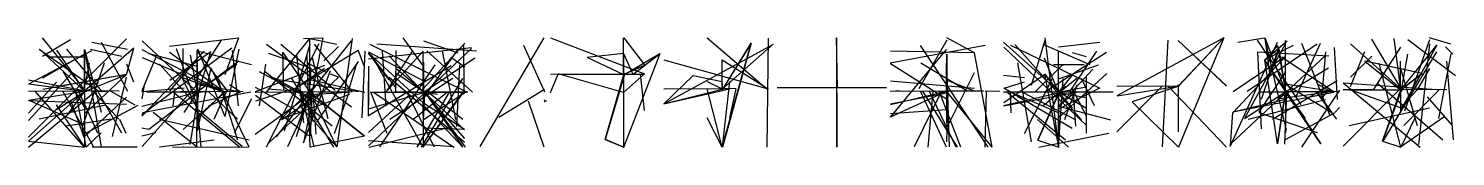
# Model space of a CAD drawing. Header units: metres. Extents: x 0 to 158, y 0 to 6.
# Drawn here: x 0 to 78.1, y 0 to 6 of the extents above; entities that cross this region are included whole.
import ezdxf

# ---------------------------------------------------------------- set-up
doc = ezdxf.new("R2010")
doc.units = ezdxf.units.M

msp = doc.modelspace()

# ---------------------------------------------------------------- linework, layer by layer
at = {"layer": 'MCD_Layer_0'}
for p, q in [((0.005799, 0.541858), (5.369563, 5.950987)), ((3.136844, 3.065008), (0.766252, 6)), ((2.304462, 5.887195), (0.772145, 4.970162)), ((3.462164, 5.764568), (5.42503, 5.369657)), ((3.984473, 5.764662), (5.42503, 3.070901)), ((6.215511, 5.84332), (9.229268, 3.023451)), ((7.71648, 5.540763), (11.49831, 6)), ((9.223451, 3.779799), (10.561462, 5.865479)), ((11.498218, 6), (10.741871, 3.96113)), ((15.40486, 5.986245), (13.010546, 3.022283)), ((15.882623, 5.663365), (13.010546, 0.005685)), ((13.024943, 5.651444), (17.679505, 2.212471)), ((16.785878, 3.104539), (13.803851, 5.639707)), ((14.002017, 0.894177), (15.410454, 5.644383)), ((15.046584, 5.957359), (16.114901, 6)), ((15.40486, 3.051811), (15.40486, 5.962769)), ((15.40486, 5.962769), (16.866392, 5.651536)), ((16.114718, 6), (15.410362, 2.437781)), ((17.664007, 5.839615), (15.410637, 3.00486)), ((15.637964, 5.651536), (17.718569, 3.010637)), ((16.960018, 5.531316), (16.161761, 4.73746)), ((17.718569, 5.968547), (16.866392, 0.017423)), ((18.676835, 5.64566), (24.011668, 3.013816)), ((24.513985, 5.26984), (19.067985, 5.645752)), ((21.613816, 4.4376), (20.49737, 6)), ((21.608032, 3.193372), (23.881498, 5.708266)), ((21.613816, 5.833387), (23.505402, 5.169229)), ((23.817148, 5.657502), (23.820361, 3.013816)), ((24.713985, 0.031945), (28.229629, 6)), ((27.085084, 5.59413), (28.244962, 3.027647)), ((28.571695, 6), (33.717077, 4.018043)), ((32.566574, 4.0573), (32.566574, 5.992319)), ((32.566574, 4.0573), (32.566574, 5.992319)), ((32.582545, 6), (33.717077, 4.517403)), ((34.771695, 2.373461), (40.771695, 5.646595)), ((37.145155, 6), (40.41829, 3.19632)), ((37.967917, 0), (39.563108, 5.716789)), ((40.75933, 5.646595), (37.968015, 3.190186)), ((39.556974, 5.716789), (37.980379, 3.190186)), ((39.556974, 5.716789), (37.980379, 0)), ((38.011728, 3.190186), (39.556974, 5.716789)), ((40.488484, 5.987636), (40.41829, 0.006133)), ((44.232571, 6), (44.251379, 3.260876)), ((44.232571, 6), (44.251379, 0)), ((44.283522, 3.260876), (44.232571, 6)), ((44.238641, 0), (44.23884, 6)), ((52.355997, 5.573029), (47.171788, 4.613258)), ((50.260885, 5.880298), (48.725101, 3.192395)), ((52.529597, 0.005812), (48.817057, 5.572935)), ((51.779047, 5.18524), (50.261073, 6)), ((56.446981, 3.00486), (53.371695, 5.759743)), ((57.884579, 1.206694), (53.377288, 5.495277)), ((53.752988, 5.594406), (58.635977, 3.230812)), ((57.645789, 1.508207), (53.996637, 5.639707)), ((55.631025, 5.860614), (54.87981, 3.391839)), ((58.107321, 4.513067), (55.535198, 5.639707)), ((55.62534, 6), (56.38224, 0)), ((58.635977, 5.745254), (56.38224, 5.482072)), ((65.429798, 6), (59.578028, 2.811775)), ((62.064842, 0.019308), (62.38347, 5.864335)), ((62.919182, 5.858104), (65.571695, 3.366898)), ((62.919182, 5.858104), (65.571695, 3.353822)), ((62.919182, 5.858104), (65.571695, 3.366898)), ((65.43603, 6), (62.925516, 3.347488)), ((65.429798, 6), (62.938592, 3.347488)), ((65.429798, 6), (62.938592, 0)), ((65.771695, 0.039804), (68.372681, 5.753939)), ((66.187455, 5.76331), (67.659922, 6)), ((68.800133, 5.683888), (66.567495, 1.581208)), ((70.539443, 5.653177), (66.697762, 3.05219)), ((69.655314, 2.343421), (67.27979, 5.873537)), ((69.22777, 5.588229), (67.659922, 4.779625)), ((67.660015, 6), (68.84773, 0.93915)), ((67.660015, 4.779625), (68.895235, 5.831599)), ((67.671798, 6), (68.800225, 3.034562)), ((68.366836, 5.588507), (67.671798, 4.779625)), ((67.671891, 6), (67.945137, 3.92231)), ((68.372681, 5.588507), (68.811916, 3.034562)), ((68.79438, 3.105819), (68.79438, 5.861104)), ((69.411944, 2.820882), (70.71137, 5.716084)), ((69.68454, 5.700589), (71.226594, 1.734022)), ((75.174132, 3.140703), (72.352406, 5.665783)), ((75.174132, 3.140703), (73.53017, 5.919489)), ((75.100521, 5.49623), (73.603013, 3.14655)), ((74.726144, 5.959073), (75.10656, 3.140703)), ((77.081576, 5.594185), (75.10656, 2.008946)), ((77.069307, 5.594185), (75.10656, 3.140703)), ((76.68525, 5.894856), (75.31656, 1.98115)), ((75.507486, 5.907029), (78.106751, 3.931917)), ((76.676815, 5.674601), (76.088029, 0.153259)), ((77.8541, 5.653227), (76.676911, 6)), ((77.959818, 5.109489), (77.554004, 5.502268)), ((3.45384, 5.284071), (0.005893, 3.462164)), ((0.583575, 5.36947), (3.840427, 3.070901)), ((3.065008, 3.065008), (0.593396, 5.36947)), ((3.065008, 5.100178), (0.772051, 3.791975)), ((1.155084, 4.953606), (3.070901, 4.953045)), ((1.538303, 5.320176), (3.070901, 3.065008)), ((2.075578, 5.369563), (3.984473, 3.08278)), ((3.065008, 5.363764), (3.984473, 1.921429)), ((3.065008, 3.136844), (3.065008, 5.363764)), ((3.065008, 5.363764), (3.984473, 0.017772)), ((3.065008, 3.136844), (3.065008, 5.363764)), ((3.070807, 4.935927), (3.070807, 3.065008)), ((5.764568, 5.42503), (3.070901, 3.065008)), ((3.38799, 5.369657), (5.105042, 4.986437)), ((5.363764, 3.984473), (5.764662, 5.42503)), ((6.960041, 4.942295), (6.203785, 3.084941)), ((6.203878, 1.7834), (11.119952, 5.457298)), ((9.618983, 5.273382), (6.203878, 1.693011)), ((10.741871, 3), (6.215511, 5.340689)), ((6.215511, 4.922999), (10.741963, 3)), ((6.593777, 5.132952), (9.229268, 4.442157)), ((7.710756, 5.206906), (10.753688, 3.022713)), ((7.728114, 3.099437), (9.229176, 4.806297)), ((9.979799, 5.233589), (7.728298, 3.663374)), ((9.229268, 2.304404), (8.094377, 5.388884)), ((8.467104, 3.66919), (8.472828, 5.406426)), ((8.851002, 5.057889), (9.229268, 3.023451)), ((9.2, 5.309944), (10.913046, 3.029268)), ((9.223451, 3.094359), (9.223451, 5.292494)), ((9.223451, 5.292494), (12.2, 4.541871)), ((11.509944, 4.713046), (9.229268, 3.023451)), ((9.240901, 5.397009), (10.741686, 1.678515)), ((9.294359, 3.023451), (9.979799, 5.233589)), ((11.510036, 5.384083), (10.741963, 1.678515)), ((11.142295, 5.298218), (11.476983, 2.27292)), ((15.451811, 4.339019), (13.156901, 5.147272)), ((13.908024, 5.218799), (13.955066, 3.149014)), ((13.91967, 5.187529), (15.410637, 3.00486)), ((14.606694, 3.237964), (18.051536, 5.318569)), ((14.659147, 5.060706), (15.058505, 1.341311)), ((15.422283, 0), (15.246309, 5.067309)), ((16.398258, 1.555158), (15.549014, 4.888583)), ((18.039707, 4.707382), (15.762769, 1.379826)), ((18.368547, 4.466392), (18.051536, 5.318569)), ((18.4, 5.264007), (18.239615, 1.602109)), ((18.6, 0.076835), (24.24566, 5.411668)), ((18.6, 5.171341), (20.109708, 3.252031)), ((18.6056, 5.229173), (21.625474, 3.644375)), ((18.605691, 5.171341), (21.613724, 2.40694)), ((24.245752, 5.450773), (18.605783, 4.836829)), ((19.745454, 3.702483), (18.605783, 5.161794)), ((21.608032, 0), (18.965631, 4.70565)), ((19.351274, 5.269748), (19.556534, 2.273466)), ((21.00694, 5.269748), (19.561307, 3.013724)), ((21.608032, 5.264057), (19.561307, 3.013724)), ((19.733704, 5.00436), (21.613816, 3.008032)), ((20.104016, 3.022445), (20.121458, 5.311975)), ((21.608032, 3.078533), (21.608032, 5.264057)), ((21.608032, 3.008032), (24.433387, 4.905402)), ((21.613816, 2.691513), (23.505219, 5.348511)), ((21.793372, 5.281498), (24.308266, 3.013816)), ((23.38836, 1.509799), (22.652417, 5.281498)), ((23.881498, 4.388948), (23.117832, 4.923578)), ((32.566574, 5.145383), (30.576693, 4.929595)), ((30.592298, 4.929595), (32.574255, 3.99488)), ((32.566574, 5.145383), (32.574133, 3.99488)), ((32.566574, 5.145383), (33.073493, 4.01085)), ((32.574255, 5.145383), (32.574133, 0)), ((32.589738, 0), (34.571695, 5.145383)), ((32.628994, 3.99488), (34.564014, 5.145383)), ((32.628994, 3.99488), (34.564014, 5.145383)), ((33.089098, 4.01085), (34.571695, 5.145383)), ((34.771695, 4.791413), (40.488484, 3.196223)), ((37.961881, 4.78528), (40.488484, 3.208684)), ((37.961881, 3.240033), (37.961881, 4.78528)), ((37.961881, 4.78528), (40.488484, 3.208684)), ((47.177506, 1.645362), (50.248981, 5.357903)), ((51.779047, 5.184302), (47.177506, 5.259573)), ((50.243263, 5.010983), (50.248981, 3.077567)), ((50.248981, 5.100783), (50.248793, 2.987017)), ((50.261073, 5.100783), (50.248793, 3.071568)), ((52.74463, 0.000094), (51.784952, 5.184302)), ((56.376555, 3.00486), (55.616995, 4.8884)), ((59.011401, 5.189363), (55.631117, 3.014397)), ((56.376555, 3.051811), (56.376555, 5.258505)), ((56.98224, 3.010546), (58.477609, 5.264099)), ((57.133547, 5.204402), (57.88467, 4.968822)), ((68.79438, 4.982263), (65.942508, 3.040314)), ((68.79438, 4.982263), (65.942508, 1.900196)), ((67.49384, 1.001036), (67.279883, 5.232035)), ((67.279976, 5.232035), (71.175471, 5.019191)), ((67.487995, 2.62576), (68.420001, 5.393756)), ((67.660015, 4.779625), (68.800225, 3.034562)), ((69.886993, 1.581301), (67.671891, 4.779625)), ((68.366836, 0.18269), (67.671891, 4.779625)), ((68.43197, 5.393756), (67.945137, 3.92231)), ((68.420093, 5.393756), (68.800225, 3.034562)), ((68.431877, 5.393756), (68.800225, 3.034562)), ((68.580701, 4.951552), (71.475902, 3.040407)), ((68.79438, 3.105819), (68.79438, 5.409807)), ((68.865638, 3.034562), (70.979606, 5.016871)), ((70.991853, 5.225633), (70.77669, 2.672151)), ((71.472284, 5.466776), (71.626768, 2.621121)), ((72.352406, 3.321565), (73.143525, 5.251821)), ((72.358445, 3.849201), (73.536112, 4.995527)), ((73.143525, 4.725431), (75.10656, 3.140703)), ((76.284323, 4.045208), (73.143525, 4.725431)), ((76.278285, 4.045208), (73.155793, 4.725431)), ((77.069403, 5.224217), (74.12509, 0.32655)), ((75.100521, 3.214313), (75.100521, 4.711054)), ((75.149595, 3.140703), (75.493109, 5.110543)), ((77.190266, 1.57639), (77.879307, 5.121757)), ((78.001224, 0.398626), (77.625601, 4.716997)), ((0.005893, 1.456459), (2.304462, 3.983818)), ((5.369657, 3.984473), (0.784024, 3.163034)), ((3.070901, 2.216631), (1.921336, 4.13647)), ((5.369657, 3.984473), (1.921429, 3.38799)), ((4.13647, 4.603405), (2.952203, 1.155084)), ((3.08278, 1.851277), (5.369563, 3.984473)), ((3.109064, 3.465812), (3.339631, 4.603405)), ((3.112899, 3.065008), (5.363764, 3.984473)), ((5.369657, 4.580301), (5.752689, 3.583575)), ((9.223451, 2.267104), (7.177195, 4.553688)), ((9.223451, 4.536146), (9.2, 0.015511)), ((11.406906, 4.553688), (9.222713, 3.029176)), ((9.223451, 3.094359), (9.223451, 4.536146)), ((9.223451, 3.094359), (9.223451, 4.536146)), ((9.223451, 3.094359), (9.223451, 4.536146)), ((9.229176, 4.623673), (9.240993, 1.189364)), ((9.985338, 4.361462), (9.229176, 0.891053)), ((9.985615, 4.361462), (12.065479, 0.013572)), ((16.203026, 4.47602), (12.405685, 3.032462)), ((12.635488, 2.259331), (12.992481, 4.559927)), ((15.40486, 2.652728), (12.635488, 4.137368)), ((16.611004, 1.156075), (12.957634, 4.137368)), ((16.208803, 4.319762), (15.034938, 3.507199)), ((15.058505, 0.235488), (16.537368, 4.211004)), ((15.40486, 3.075287), (15.40486, 4.554241)), ((15.40486, 4.554241), (16.248602, 4.137368)), ((15.451811, 4.339019), (15.410546, 3.44961)), ((16.960018, 3.848602), (16.537368, 3.998258)), ((17.931316, 4.512976), (17.489042, 3.057497)), ((18.6056, 4.444669), (18.617442, 2.278515)), ((18.605691, 1.732685), (23.129398, 4.476982)), ((22.244375, 4.51774), (19.217249, 0.017442)), ((21.678533, 3.008032), (20.104016, 4.312205)), ((21.678533, 3.008032), (20.104016, 4.052417)), ((21.625474, 4.671134), (21.613816, 3.008032)), ((23.436829, 1.133704), (23.60436, 4.517832)), ((28.571695, 4.00256), (32.566574, 4.02609)), ((28.571695, 4.00256), (32.566574, 4.02609)), ((28.571695, 3.00384), (28.987056, 4.002438)), ((32.566574, 2.99616), (28.987056, 4.018043)), ((28.987056, 4.018043), (32.566574, 3.99488)), ((28.987056, 4.002438), (32.566574, 3.99488)), ((31.567854, 0.415361), (32.589738, 3.99488)), ((32.628994, 3.99488), (31.567854, 0.415361)), ((32.566574, 3.99488), (33.717077, 4.501798)), ((32.566574, 4.08851), (32.582179, 3.99488)), ((32.566574, 4.02609), (32.566574, 4.08851)), ((32.566574, 4.08851), (32.582179, 3.99488)), ((32.566574, 4.02609), (32.566574, 4.08851)), ((32.566574, 4.08851), (32.582179, 3.99488)), ((32.566574, 4.02609), (32.566574, 4.08851)), ((32.660204, 4.010485), (32.566574, 4.0573)), ((32.660204, 4.010485), (32.566574, 4.0573)), ((32.566574, 4.0573), (32.566574, 2.99616)), ((32.660204, 4.010485), (32.566574, 4.0573)), ((32.582545, 4.00256), (32.566574, 4.02609)), ((33.717077, 4.018043), (32.566574, 2.99616)), ((32.566574, 3.99488), (33.717077, 4.002438)), ((33.717077, 4.002438), (32.566574, 3.99488)), ((32.574133, 3.99488), (32.566574, 3.99488)), ((32.589738, 3.99488), (32.566574, 3.99488)), ((32.574255, 3.99488), (32.597784, 3.99488)), ((32.574255, 3.99488), (32.597784, 3.99488)), ((32.574255, 3.99488), (32.597784, 3.99488)), ((32.582179, 3.99488), (32.628994, 3.99488)), ((32.582179, 3.99488), (32.628994, 3.99488)), ((32.597784, 3.99488), (32.660204, 4.010485)), ((32.597784, 3.99488), (32.660204, 4.010485)), ((32.597784, 3.99488), (32.660204, 4.010485)), ((33.717077, 2.020603), (33.501289, 4.00256)), ((33.717077, 2.004998), (33.501289, 4.00256)), ((34.777828, 2.373461), (36.385188, 3.936621)), ((36.372824, 3.936621), (37.968015, 3.598501)), ((47.177506, 4.589636), (50.249074, 2.660907)), ((51.354419, 3.089378), (48.846397, 4.612976)), ((50.243263, 4.607352), (50.393617, 0.01781)), ((50.243263, 3.119561), (50.243263, 4.607352)), ((50.243263, 4.607352), (50.247668, 3.07738)), ((50.249074, 1.026231), (51.784765, 4.099767)), ((53.371695, 3.951949), (54.515849, 3.825126)), ((53.389026, 2.447134), (55.631025, 4.002384)), ((54.128595, 4.637047), (54.87981, 0.299221)), ((56.600122, 4.512976), (55.089255, 3.010546)), ((56.423506, 3.00486), (55.62534, 4.002384)), ((55.62534, 4.002384), (56.393978, 3.00486)), ((56.393978, 0), (55.631117, 4.002384)), ((57.790035, 4.513067), (56.097692, 4.512884)), ((56.376555, 3.756075), (58.576096, 4.512976)), ((56.38224, 3.00486), (57.12777, 3.935167)), ((56.382332, 2.2453), (58.260095, 4.274094)), ((56.382332, 1.611371), (59.022956, 4.034296)), ((56.592878, 4.512884), (56.671007, 4.513067)), ((68.79438, 4.127175), (67.34112, 1.912073)), ((68.380939, 2.672058), (71.153574, 4.346792)), ((75.118732, 0), (73.928796, 4.602939)), ((75.100521, 4.318466), (76.005026, 1.195974)), ((75.100521, 4.318466), (76.005026, 1.183706)), ((75.100521, 3.189776), (75.100521, 4.318466)), ((76.278285, 4.045208), (75.118732, 3.140703)), ((75.118732, 3.140703), (76.278285, 4.045208)), ((76.68525, 4.324505), (76.005026, 3.146645)), ((3.136844, 3.065008), (0, 3.677953)), ((1.532504, 3.565148), (0.005799, 1.868394)), ((0.005799, 3.481807), (3.070807, 3.065008)), ((3.065008, 3.136844), (3.065008, 3.83126)), ((3.065008, 3.184735), (3.076981, 3.065008)), ((3.065008, 3.088953), (3.065008, 3.184735)), ((3.065008, 3.184735), (3.076981, 3.065008)), ((3.065008, 3.184735), (3.076981, 3.065008)), ((3.065008, 3.088953), (3.065008, 3.184735)), ((3.065008, 3.088953), (3.065008, 3.184735)), ((3.065008, 3.184735), (3.076981, 3.065008)), ((3.136844, 3.065008), (3.065008, 3.139837)), ((3.065008, 3.136844), (3.065008, 0.766252)), ((3.184735, 3.076981), (3.065008, 3.136844)), ((3.065008, 3.088953), (3.065008, 3.136844)), ((3.184735, 3.076981), (3.065008, 3.136844)), ((3.065008, 3.136844), (3.076981, 3.065008)), ((3.184735, 3.076981), (3.065008, 3.136844)), ((3.065008, 3.088953), (3.065008, 3.136844)), ((3.070714, 3.450005), (3.837059, 3.535778)), ((4.597512, 0.583575), (5.36947, 3.840427)), ((8.519915, 3.229896), (6.2, 3.029268)), ((6.213572, 2.651094), (6.345416, 3.407349)), ((9.240809, 3.460715), (6.215234, 0.042378)), ((8.467104, 3.66919), (9.229176, 2.110608)), ((10.642157, 3.040993), (8.489724, 3.785431)), ((11.54115, 3.029268), (9.216896, 3.418983)), ((9.223451, 3.779799), (10.561462, 3.029176)), ((9.223451, 3.141631), (9.235269, 3.023451)), ((9.223451, 3.047087), (9.223451, 3.141631)), ((9.223451, 3.141631), (9.235269, 3.023451)), ((9.223451, 3.047087), (9.223451, 3.141631)), ((9.223451, 3.047087), (9.223451, 3.141631)), ((9.223451, 3.141631), (9.235269, 3.023451)), ((9.223451, 3.047087), (9.223451, 3.141631)), ((9.223451, 3.141631), (9.235269, 3.023451)), ((9.223451, 3.047087), (9.223451, 3.141631)), ((9.240901, 3.284), (9.229083, 3.023451)), ((10.335168, 3.785615), (11.433589, 0.393777)), ((11.588884, 3.029268), (11.006297, 3.418983)), ((15.058322, 1.783677), (12.41724, 3.26685)), ((14.606694, 3.237964), (12.417423, 2.524072)), ((15.475287, 3.00486), (13.104264, 3.1779)), ((15.451811, 3.00486), (13.104264, 3.1779)), ((13.156901, 0.241541), (16.959927, 3.848602)), ((13.294177, 3.761669), (18.056946, 3.057588)), ((16.248602, 2.259331), (13.417973, 3.808712)), ((15.66685, 3.362678), (13.779826, 1.507932)), ((16.719762, 0.005685), (14.398808, 3.808712)), ((15.40486, 3.075287), (15.40486, 3.709124)), ((15.40486, 3.709124), (18.4, 3.010362)), ((18.6056, 1.696149), (18.6056, 3.626383)), ((19.745454, 3.837242), (23.86984, 0.281544)), ((23.222757, 3.777482), (19.784468, 1.509708)), ((23.761794, 3.777482), (21.490623, 0.005691)), ((21.608032, 1.718272), (21.625382, 3.267178)), ((21.608032, 3.125534), (21.619782, 3.008032)), ((21.608032, 3.031533), (21.608032, 3.125534)), ((21.608032, 3.125534), (21.619782, 3.008032)), ((21.608032, 3.031533), (21.608032, 3.125534)), ((21.608032, 3.031533), (21.608032, 3.125534)), ((21.608032, 3.125534), (21.619782, 3.008032)), ((21.608032, 3.031533), (21.608032, 3.125534)), ((21.608032, 3.125534), (21.619782, 3.008032)), ((21.62529, 3.436912), (21.625107, 3.008032)), ((25.746898, 1.649501), (28.244962, 3.174475)), ((34.771695, 3.19632), (37.961881, 3.21511)), ((34.771695, 2.373461), (38.379055, 3.20294)), ((34.777828, 2.373461), (37.980282, 3.190186)), ((37.145155, 3.60736), (37.974635, 3.19632)), ((37.961881, 0), (37.145155, 3.208587)), ((38.011728, 3.190186), (37.961881, 3.598501)), ((37.961881, 3.264956), (37.974343, 3.190186)), ((37.961881, 3.21511), (37.961881, 3.264956)), ((37.961881, 3.264956), (37.974343, 3.190186)), ((37.961881, 3.21511), (37.961881, 3.264956)), ((38.036651, 3.202648), (37.961881, 3.240033)), ((38.036651, 3.202648), (37.961881, 3.240033)), ((37.961881, 3.240033), (37.961881, 3.190186)), ((38.036651, 3.202648), (37.961881, 3.240033)), ((38.708315, 3.19632), (37.961881, 3.21511)), ((37.961881, 3.190186), (37.961881, 3.21511)), ((37.961881, 3.190186), (37.986804, 3.190186)), ((38.366691, 3.20294), (37.968015, 3.190186)), ((37.968015, 3.190186), (37.986804, 3.190186)), ((37.968015, 3.190186), (37.986804, 3.190186)), ((37.974343, 3.190186), (38.011728, 3.190186)), ((37.974343, 3.190186), (38.011728, 3.190186)), ((38.370195, 3.594996), (37.974635, 0.006133)), ((37.986804, 3.190186), (38.036651, 3.202648)), ((37.986804, 3.190186), (38.036651, 3.202648)), ((38.708315, 3.19632), (38.370195, 1.601129)), ((40.971695, 3.267145), (44.232571, 3.286352)), ((40.971695, 3.267145), (46.971695, 3.266946)), ((44.232571, 3.337303), (44.245309, 3.260876)), ((44.232571, 3.286352), (44.232571, 3.337303)), ((44.308998, 3.273614), (44.232571, 3.311827)), ((44.232571, 3.311827), (44.232571, 3.260876)), ((44.232571, 3.260876), (46.971695, 3.279684)), ((46.971695, 3.279684), (44.232571, 3.260876)), ((46.971695, 3.266946), (44.232571, 3.260876)), ((44.238641, 3.260876), (44.232571, 3.260876)), ((44.23884, 3.260876), (44.258046, 3.260876)), ((44.258046, 3.260876), (44.308998, 3.273614)), ((51.784765, 3.221922), (47.189505, 3.613179)), ((50.243263, 3.191551), (50.255261, 3.071568)), ((50.243263, 3.095565), (50.243263, 3.191551)), ((50.243263, 3.095565), (50.243263, 3.191551)), ((50.243263, 3.191551), (50.255261, 3.071568)), ((50.363246, 3.083566), (50.243263, 3.143558)), ((50.243263, 3.143558), (50.243263, 3.071568)), ((50.243263, 3.143558), (50.255261, 3.071568)), ((50.363246, 3.083566), (50.243263, 3.143558)), ((50.243263, 3.143558), (50.243263, 1.535784)), ((50.243263, 3.095565), (50.243263, 3.143558)), ((51.784765, 3.075974), (50.249074, 3.680295)), ((53.37738, 3.259697), (57.133364, 1.043283)), ((54.504111, 3.566713), (53.377472, 3.221183)), ((54.520709, 0.756809), (56.045973, 3.761761)), ((57.374079, 3.773498), (55.535198, 2.259331)), ((56.376555, 0), (56.631392, 3.761669)), ((56.376555, 3.075287), (56.376555, 3.756075)), ((58.6302, 3.230812), (56.38224, 2.077029)), ((56.769586, 3.335993), (56.382332, 3.00486)), ((57.884579, 3.299312), (56.382332, 3.00486)), ((57.374079, 3.397891), (56.707687, 1.508207)), ((57.12777, 3.228427), (57.88467, 1.717561)), ((58.340516, 2.259422), (57.640929, 3.761761)), ((57.884579, 3.859422), (57.884762, 0.774049)), ((59.571695, 3.353924), (62.919182, 3.37364)), ((59.571695, 0.843308), (62.064842, 3.366795)), ((59.591002, 2.811775), (62.925414, 3.347488)), ((62.971487, 3.347488), (60.408567, 2.493147)), ((65.571695, 0.006334), (62.38347, 3.353719)), ((62.919182, 3.425945), (62.932259, 3.347488)), ((62.919182, 3.37364), (62.919182, 3.425945)), ((62.997639, 3.360564), (62.919182, 3.399792)), ((62.919182, 3.399792), (62.919182, 0.836872)), ((62.997639, 3.360564), (62.919182, 3.399792)), ((62.919182, 3.347488), (62.919182, 3.37364)), ((62.919182, 3.347488), (62.945335, 3.347488)), ((62.925618, 3.347488), (62.945335, 3.347488)), ((62.932259, 3.347488), (62.971487, 3.347488)), ((62.945335, 3.347488), (62.997639, 3.360564)), ((68.084404, 1.531848), (71.633355, 3.657971)), ((68.79438, 3.462106), (71.348047, 1.900104)), ((71.348326, 3.052098), (68.79438, 3.462106)), ((68.79438, 3.153324), (68.806256, 3.034562)), ((68.79438, 3.058314), (68.79438, 3.153324)), ((68.79438, 3.153324), (68.806256, 3.034562)), ((68.79438, 3.153324), (68.806256, 3.034562)), ((68.79438, 3.153324), (68.806256, 3.034562)), ((68.79438, 3.058314), (68.79438, 3.153324)), ((71.759818, 3.135417), (69.68454, 0)), ((70.539443, 3.467951), (71.348047, 3.040221)), ((70.779009, 2.660275), (71.153574, 3.135417)), ((71.959818, 3.539329), (77.070362, 3.158914)), ((71.959818, 3.539329), (76.178413, 0.005942)), ((71.959818, 3.146741), (75.100521, 3.16524)), ((73.557774, 3.158818), (71.959818, 3.146741)), ((75.10656, 3.218914), (71.965378, 0.047061)), ((75.100521, 2.159233), (72.286368, 3.158914)), ((72.286368, 3.146645), (75.100521, 3.140703)), ((72.286368, 3.146645), (75.100521, 3.140703)), ((73.814068, 3.539137), (77.420873, 0.398626)), ((74.119052, 0.32655), (75.118732, 3.140703)), ((75.149595, 3.140703), (74.119052, 0.32655)), ((75.100521, 3.16524), (75.100521, 3.263387)), ((75.100521, 3.263387), (75.11279, 3.140703)), ((75.100521, 3.263387), (75.11279, 3.140703)), ((75.100521, 3.16524), (75.100521, 3.263387)), ((75.100521, 3.214313), (75.11279, 3.140703)), ((75.100521, 3.214313), (75.100521, 1.962939)), ((75.223205, 3.152971), (75.100521, 3.214313)), ((75.100521, 3.16524), (75.100521, 3.214313)), ((75.223205, 3.152971), (75.100521, 3.214313)), ((75.100521, 3.214313), (75.11279, 3.140703)), ((75.100521, 3.16524), (75.100521, 3.214313)), ((75.174132, 3.152971), (75.100521, 3.189776)), ((75.100521, 3.189776), (75.100521, 2.159233)), ((75.174132, 3.152971), (75.100521, 3.189776)), ((77.634419, 3.146741), (75.100521, 3.16524)), ((77.554004, 3.146741), (75.100521, 3.16524)), ((75.100521, 3.140703), (75.100521, 3.16524)), ((76.005026, 3.146645), (75.100521, 2.159233)), ((75.118732, 3.140703), (75.100521, 3.140703)), ((75.10656, 3.140703), (75.125058, 3.140703)), ((75.10656, 3.140703), (75.125058, 3.140703)), ((75.10656, 3.140703), (75.125058, 3.140703)), ((75.10656, 3.140703), (75.125058, 3.140703)), ((75.11279, 3.140703), (75.174132, 3.140703)), ((75.11279, 3.140703), (75.149595, 3.140703)), ((75.11279, 3.140703), (75.174132, 3.140703)), ((75.125058, 3.140703), (75.223205, 3.152971)), ((75.125058, 3.140703), (75.174132, 3.152971)), ((75.125058, 3.140703), (75.223205, 3.152971)), ((75.125058, 3.140703), (75.174132, 3.152971)), ((75.281384, 1.183706), (77.21164, 3.146741)), ((0, 3.070901), (3.065008, 3.088953)), ((0, 0.005893), (3.677953, 3.082686)), ((0, 0.337106), (3.08278, 3.065008)), ((0, 0.337106), (3.08278, 3.065008)), ((0.005799, 2.554953), (5.36947, 2.358806)), ((0.017398, 2.574595), (3.070714, 1.221121)), ((0.017772, 2.574595), (3.070714, 3.065008)), ((3.065008, 0), (0.337106, 3.08278)), ((3.136844, 3.065008), (1.532504, 2.054719)), ((1.851277, 3.070807), (3.065008, 3.088953)), ((3.565148, 0.005799), (1.868394, 3.070807)), ((3.065008, 3.065008), (2.216631, 1.921336)), ((2.304555, 2.580675), (3.070807, 0.457301)), ((2.574595, 3.070714), (3.065008, 3.088953)), ((2.574595, 3.070714), (3.139837, 0.017398)), ((2.580675, 3.070807), (3.065008, 3.088953)), ((2.736414, 3.070807), (3.776073, 0.78393)), ((3.136844, 3.076981), (3.065008, 3.112899)), ((3.136844, 3.076981), (3.065008, 3.112899)), ((3.065008, 3.112899), (3.065008, 0)), ((4.953606, 3.070901), (3.065008, 3.088953)), ((3.065008, 3.065008), (3.088953, 3.065008)), ((3.070807, 3.065008), (3.088953, 3.065008)), ((3.070807, 0.593396), (5.36947, 2.736414)), ((3.070901, 3.065008), (3.088953, 3.065008)), ((3.070901, 3.065008), (3.088953, 3.065008)), ((3.070901, 3.065008), (3.088953, 3.065008)), ((3.070901, 3.065008), (3.088953, 3.065008)), ((3.076981, 3.065008), (3.136844, 3.065008)), ((3.076981, 3.065008), (3.112899, 3.065008)), ((3.076981, 3.065008), (3.136844, 3.065008)), ((3.076981, 3.065008), (3.136844, 3.065008)), ((3.076981, 3.065008), (3.112899, 3.065008)), ((3.088953, 3.065008), (3.184735, 3.076981)), ((3.088953, 3.065008), (3.184735, 3.076981)), ((3.088953, 3.065008), (3.184735, 3.076981)), ((3.088953, 3.065008), (3.184735, 3.076981)), ((3.088953, 3.065008), (3.136844, 3.076981)), ((3.535778, 3.070807), (4.935927, 1.538303)), ((3.653447, 3.070807), (4.276401, 3.070714)), ((5.100178, 0.772051), (3.791975, 3.070901)), ((5.82836, 2.304555), (4.492003, 3.070901)), ((6.203508, 2.255747), (9.229083, 3.023451)), ((6.242378, 1.90638), (12.164916, 3.029268)), ((6.475598, 3.040809), (8.519915, 3.040809)), ((9.270723, 3.023451), (6.576235, 0.976826)), ((7.091053, 3.040716), (8.31264, 3.029083)), ((7.240809, 3.029083), (9.223451, 3.047087)), ((7.878515, 3.040901), (9.484, 3.029083)), ((11.540689, 0.003785), (7.893011, 3.040901)), ((7.9834, 3.029083), (7.903998, 2.272736)), ((9.86919, 3.029176), (8.310608, 3.029083)), ((8.472828, 0.977195), (10.753688, 3.022713)), ((9.223451, 3.023451), (8.504404, 1.894377)), ((8.850909, 0.145416), (9.229176, 2.441049)), ((10.700877, 3.029176), (9.216896, 1.528114)), ((9.341631, 3.035269), (9.223451, 3.094359)), ((9.341631, 3.035269), (9.223451, 3.094359)), ((9.341631, 3.035269), (9.223451, 3.094359)), ((9.223451, 3.094359), (9.235269, 3.023451)), ((9.341631, 3.035269), (9.223451, 3.094359)), ((9.341631, 3.035269), (9.223451, 3.094359)), ((9.223451, 3.094359), (9.223451, 3.023451)), ((9.294359, 3.035269), (9.223451, 3.070723)), ((9.660715, 3.040624), (9.223451, 3.047087)), ((11.332952, 3.029268), (9.223451, 3.047087)), ((11.740763, 3.029268), (9.223451, 3.047087)), ((11.473382, 3.029268), (9.223451, 3.047087)), ((9.299437, 3.029176), (9.223451, 3.047087)), ((9.294359, 3.023451), (9.223451, 2.319915)), ((9.294359, 3.023451), (9.223451, 3.016896)), ((9.294359, 3.023451), (9.223451, 3.016896)), ((9.240809, 2.633367), (9.229083, 2.304404)), ((9.229176, 3.023451), (9.247087, 3.023451)), ((9.229176, 3.023451), (9.247087, 3.023451)), ((9.229176, 3.023451), (9.247087, 3.023451)), ((9.229268, 3.023451), (9.247087, 3.023451)), ((9.229268, 3.023451), (9.247087, 3.023451)), ((9.235269, 3.023451), (9.294359, 3.023451)), ((9.235269, 3.023451), (9.294359, 3.023451)), ((9.235269, 3.023451), (9.294359, 3.023451)), ((9.235269, 3.023451), (9.294359, 3.023451)), ((9.235269, 3.023451), (9.294359, 3.023451)), ((9.240716, 3.023451), (9.247087, 3.023451)), ((9.247087, 3.023451), (9.341631, 3.035269)), ((9.247087, 3.023451), (9.341631, 3.035269)), ((9.247087, 3.023451), (9.341631, 3.035269)), ((9.247087, 3.023451), (9.341631, 3.035269)), ((9.247087, 3.023451), (9.341631, 3.035269)), ((11.433589, 1.528298), (9.863374, 3.029176)), ((9.86919, 2.272828), (11.606426, 3.029268)), ((10.823673, 3.040993), (10.141003, 1.516573)), ((12.2, 2.651002), (11.257889, 0.760225)), ((12.4, 3.010637), (15.40486, 3.028336)), ((12.4, 0.710041), (15.5779, 3.022283)), ((15.316552, 0.624943), (12.417331, 2.83182)), ((15.410546, 3.026502), (13.556075, 0.557634)), ((13.741311, 1.51967), (17.587529, 2.916735)), ((16.193306, 3.104448), (13.87116, 1.508024)), ((15.40486, 2.652728), (14.183677, 0.01724)), ((14.659331, 0.592481), (15.410546, 3.00486)), ((14.659331, 1.017973), (15.410546, 3.00486)), ((14.837781, 2.846034), (17.467309, 3.022192)), ((14.924072, 3.010454), (15.40486, 3.028336)), ((15.637964, 0.017423), (14.924072, 3.010454)), ((15.40486, 3.122238), (15.416598, 3.00486)), ((15.40486, 3.028336), (15.40486, 3.122238)), ((15.40486, 3.122238), (15.416598, 3.00486)), ((15.40486, 3.028336), (15.40486, 3.122238)), ((15.40486, 3.028336), (15.40486, 3.122238)), ((15.40486, 3.122238), (15.416598, 3.00486)), ((15.40486, 3.028336), (15.40486, 3.122238)), ((15.40486, 3.122238), (15.416598, 3.00486)), ((15.522238, 3.016598), (15.40486, 3.075287)), ((15.40486, 3.075287), (15.40486, 2.652728)), ((15.522238, 3.016598), (15.40486, 3.075287)), ((15.40486, 3.075287), (15.416598, 3.00486)), ((15.522238, 3.016598), (15.40486, 3.075287)), ((15.522238, 3.016598), (15.40486, 3.075287)), ((15.40486, 3.075287), (15.40486, 2.652728)), ((15.40486, 3.028336), (15.40486, 3.075287)), ((15.475287, 3.016598), (15.40486, 3.051811)), ((15.475287, 3.016598), (15.40486, 3.051811)), ((15.432462, 3.010637), (15.40486, 3.028336)), ((15.40486, 3.00486), (15.40486, 3.028336)), ((17.618799, 3.010546), (15.40486, 3.028336)), ((17.107382, 3.010637), (15.40486, 3.028336)), ((15.422283, 3.00486), (15.40486, 3.00486)), ((15.410362, 3.00486), (15.428336, 3.00486)), ((15.410546, 3.00486), (15.428336, 3.00486)), ((15.410637, 3.00486), (15.428336, 3.00486)), ((15.410637, 3.00486), (15.428336, 3.00486)), ((15.410637, 3.00486), (15.428336, 3.00486)), ((15.410637, 3.00486), (15.428336, 3.00486)), ((15.416598, 3.00486), (15.475287, 3.00486)), ((15.416598, 3.00486), (15.475287, 3.00486)), ((15.416598, 3.00486), (15.475287, 3.00486)), ((15.416598, 3.00486), (15.475287, 3.00486)), ((15.416598, 3.00486), (15.451811, 3.00486)), ((18.386245, 0.610546), (15.422283, 3.00486)), ((15.422283, 3.00486), (18.386245, 0.610546)), ((15.428336, 3.00486), (15.522238, 3.016598)), ((15.428336, 3.00486), (15.522238, 3.016598)), ((15.428336, 3.00486), (15.475287, 3.016598)), ((15.428336, 3.00486), (15.522238, 3.016598)), ((15.428336, 3.00486), (15.522238, 3.016598)), ((15.475287, 3.00486), (15.428336, 0.605777)), ((16.87602, 0.005685), (15.432462, 3.010637)), ((15.475287, 3.00486), (15.498762, 1.47116)), ((15.475287, 3.00486), (15.498762, 1.403851)), ((15.746355, 0.709766), (15.5779, 3.022283)), ((16.739019, 3.010546), (15.84961, 3.010546)), ((16.739019, 0.756901), (17.547272, 3.010637)), ((18.605691, 2.100427), (21.613632, 3.008032)), ((20.873466, 2.897783), (18.605691, 0.810942)), ((18.691522, 3.025382), (23.968339, 3.01354)), ((19.636857, 0.757608), (18.734667, 3.013724)), ((18.881544, 3.025474), (23.271134, 0.005783)), ((19.487135, 3.025199), (21.608032, 3.031533)), ((21.220186, 3.013632), (20.057016, 3.013448)), ((20.318272, 3.025382), (21.867178, 3.013632)), ((22.226383, 0.005691), (20.700427, 3.013632)), ((20.844825, 3.013632), (21.608032, 3.031533)), ((21.00694, 3.013724), (21.608032, 3.031533)), ((21.029155, 1.509524), (22.912205, 3.013724)), ((21.098187, 3.02529), (22.036912, 3.025107)), ((23.030165, 3.013724), (21.253968, 0.0056)), ((21.497783, 3.013724), (21.608032, 3.031533)), ((21.725534, 3.019782), (21.608032, 3.078533)), ((21.608032, 3.078533), (21.608032, 3.008032)), ((21.725534, 3.019782), (21.608032, 3.078533)), ((21.725534, 3.019782), (21.608032, 3.078533)), ((21.608032, 3.078533), (21.619782, 3.008032)), ((21.608032, 3.078533), (21.608032, 0)), ((21.725534, 3.019782), (21.608032, 3.078533)), ((21.608032, 3.078533), (21.608032, 0)), ((21.725534, 3.019782), (21.608032, 3.078533)), ((21.608032, 3.078533), (21.608032, 0)), ((21.608032, 3.031533), (21.608032, 3.078533)), ((21.678533, 3.019782), (21.608032, 3.055033)), ((24.050773, 3.013816), (21.608032, 3.031533)), ((22.988948, 3.013816), (21.608032, 3.031533)), ((21.608032, 0), (23.829173, 3.025474)), ((21.608032, 3.008032), (21.699647, 3.025382)), ((21.608032, 0), (23.771341, 3.013724)), ((21.678533, 3.008032), (21.608032, 1.457016)), ((21.613632, 3.008032), (21.631533, 3.008032)), ((21.613632, 0.275761), (21.62529, 2.498187)), ((21.613724, 3.099647), (21.625382, 3.083674)), ((21.613724, 3.008032), (21.631533, 3.008032)), ((22.377482, 2.890623), (21.613724, 3.008032)), ((21.613724, 3.008032), (21.631533, 3.008032)), ((21.613724, 3.008032), (21.631533, 3.008032)), ((23.864057, 0.961307), (21.613724, 2.40694)), ((21.613816, 3.008032), (21.631533, 3.008032)), ((21.613816, 3.008032), (21.631533, 3.008032)), ((21.619782, 3.008032), (21.678533, 3.008032)), ((21.619782, 3.008032), (21.678533, 3.008032)), ((21.619782, 3.008032), (21.678533, 3.008032)), ((21.619782, 3.008032), (21.678533, 3.008032)), ((21.619782, 3.008032), (21.655033, 3.008032)), ((21.622445, 1.521458), (23.911975, 3.013724)), ((21.631533, 3.008032), (21.725534, 3.019782)), ((21.631533, 3.008032), (21.725534, 3.019782)), ((21.631533, 3.008032), (21.725534, 3.019782)), ((21.631533, 3.008032), (21.725534, 3.019782)), ((21.631533, 3.008032), (21.725534, 3.019782)), ((21.655033, 3.008032), (23.864057, 0.467985)), ((21.678533, 3.008032), (23.864057, 0.956534)), ((21.683674, 3.013724), (23.760141, 0.017258)), ((23.771341, 1.509708), (21.852031, 3.013724)), ((21.964116, 2.63772), (23.893707, 0.005783)), ((28.223007, 0), (27.37456, 2.519902)), ((28.371695, 2.512817), (28.223007, 2.58716)), ((28.229977, 2.497948), (28.252745, 2.497948)), ((50.291256, 3.071568), (47.171695, 1.645362)), ((47.171788, 3.077473), (50.243263, 3.095565)), ((47.177319, 2.346326), (50.248981, 3.071568)), ((47.189411, 2.375853), (50.248981, 2.987017)), ((47.706182, 3.077192), (47.460685, 3.077286)), ((49.970207, 3.077286), (48.484854, 0.017716)), ((50.243263, 0), (48.817057, 3.077286)), ((50.85199, 0.005718), (48.954663, 3.077286)), ((49.246653, 0.005624), (49.518021, 3.077286)), ((50.784874, 0.005812), (49.300645, 3.089284)), ((49.547548, 3.077286), (50.243263, 3.095565)), ((51.022778, 0.005718), (49.837476, 3.077286)), ((50.315253, 3.083566), (50.243263, 3.119561)), ((52.272477, 3.077099), (50.243263, 3.095565)), ((50.315253, 3.071568), (50.243263, 1.313159)), ((50.315253, 3.071568), (50.243263, 0.288991)), ((50.248981, 3.071568), (50.267259, 3.071568)), ((50.249074, 3.071568), (50.267259, 3.071568)), ((50.249074, 3.071568), (50.267259, 3.071568)), ((52.744723, 0.000094), (50.249168, 3.071568)), ((52.182678, 3.077286), (50.249262, 3.07738)), ((50.255261, 3.071568), (50.315253, 3.071568)), ((50.255261, 3.071568), (50.315253, 3.071568)), ((50.267259, 3.071568), (50.363246, 3.083566)), ((50.267259, 3.071568), (50.315253, 3.083566)), ((50.267259, 3.071568), (50.363246, 3.083566)), ((50.36409, 3.089378), (52.272477, 3.077099)), ((52.355997, 0.005812), (52.431268, 3.07738)), ((52.356934, 3.089378), (53.171695, 3.077286)), ((53.371695, 3.010637), (56.376555, 3.028336)), ((53.371695, 2.259422), (57.374079, 3.022283)), ((59.371695, 3.010546), (53.371695, 3.010637)), ((56.602506, 3.010546), (53.371695, 2.259422)), ((56.763533, 0.381293), (53.545927, 3.010546)), ((56.376555, 1.878038), (53.750237, 3.022283)), ((53.780406, 1.883631), (53.750237, 3.010546)), ((54.140241, 2.787254), (54.87981, 2.384594)), ((54.414978, 3.010546), (57.295216, 1.51967)), ((55.249732, 0.378542), (56.393978, 3.00486)), ((56.423506, 3.00486), (55.249732, 0.378542)), ((55.249732, 0.378542), (56.393978, 3.00486)), ((56.602506, 3.010546), (55.448724, 3.010454)), ((56.158948, 3.010546), (56.376555, 3.028336)), ((56.376555, 3.028336), (56.376555, 3.122238)), ((56.376555, 3.122238), (56.388293, 3.00486)), ((56.376555, 3.028336), (56.376555, 3.122238)), ((56.376555, 3.122238), (56.388293, 3.00486)), ((56.376555, 3.028336), (56.376555, 3.122238)), ((56.376555, 3.028336), (56.376555, 3.122238)), ((56.376555, 3.122238), (56.388293, 3.00486)), ((56.376555, 3.075287), (56.388293, 3.00486)), ((56.376555, 3.075287), (56.376555, 2.253645)), ((56.493932, 3.016598), (56.376555, 3.075287)), ((56.493932, 3.016598), (56.376555, 3.075287)), ((56.376555, 3.075287), (56.376555, 0)), ((56.493932, 3.016598), (56.376555, 3.075287)), ((56.376555, 3.075287), (56.388293, 3.00486)), ((56.493932, 3.016598), (56.376555, 3.075287)), ((56.376555, 3.028336), (56.376555, 3.075287)), ((56.446981, 3.016598), (56.376555, 3.051811)), ((56.376555, 3.051811), (56.376555, 2.253645)), ((58.561057, 3.010637), (56.376555, 3.028336)), ((57.231117, 3.010637), (56.376555, 3.028336)), ((56.376555, 3.00486), (56.376555, 3.028336)), ((57.374079, 3.022283), (56.376555, 3.00486)), ((57.306862, 3.010546), (56.376555, 2.253645)), ((56.38224, 3.00486), (56.376555, 3.00486)), ((56.376555, 3.00486), (56.40003, 3.00486)), ((56.38224, 0), (56.382332, 3.00486)), ((56.38224, 3.00486), (56.40003, 3.00486)), ((56.38224, 3.00486), (56.40003, 3.00486)), ((57.145193, 2.163503), (56.38224, 3.00486)), ((56.382332, 3.00486), (56.40003, 3.00486)), ((56.382332, 3.00486), (56.40003, 3.00486)), ((56.382332, 3.00486), (56.40003, 3.00486)), ((56.388293, 3.00486), (56.446981, 3.00486)), ((56.388293, 3.00486), (56.446981, 3.00486)), ((56.388293, 3.00486), (56.446981, 3.00486)), ((56.388293, 3.00486), (56.446981, 3.00486)), ((56.388293, 3.00486), (56.423506, 3.00486)), ((56.40003, 3.00486), (56.493932, 3.016598)), ((56.40003, 3.00486), (56.446981, 3.016598)), ((56.40003, 3.00486), (56.493932, 3.016598)), ((56.40003, 3.00486), (56.493932, 3.016598)), ((56.40003, 3.00486), (56.446981, 3.016598)), ((56.446981, 3.00486), (57.878985, 2.163503)), ((56.446981, 3.00486), (57.878985, 2.725997)), ((57.323643, 1.144154), (57.196821, 3.010637)), ((62.93849, 0), (60.415003, 2.493147)), ((68.865638, 3.034562), (65.801571, 0.161999)), ((71.443707, 2.992902), (65.920611, 1.912073)), ((68.79438, 2.607017), (65.942508, 1.912073)), ((66.561649, 1.581208), (68.800133, 3.034562)), ((66.756215, 1.531941), (70.991853, 2.612863)), ((67.341027, 3.040314), (68.79438, 3.034562)), ((68.366836, 0.18269), (68.812009, 3.034562)), ((68.812009, 3.034562), (68.366836, 0.18269)), ((68.385578, 2.660182), (71.153574, 3.040407)), ((68.865638, 3.034562), (68.746875, 0.160793)), ((68.913142, 3.046438), (68.79438, 3.105819)), ((68.79438, 3.105819), (68.79438, 2.607017)), ((68.913142, 3.046438), (68.79438, 3.105819)), ((68.79438, 3.058314), (68.79438, 3.105819)), ((68.913142, 3.046438), (68.79438, 3.105819)), ((68.79438, 3.058314), (68.79438, 3.105819)), ((68.79438, 3.105819), (68.806256, 3.034562)), ((68.79438, 3.058314), (68.79438, 3.105819)), ((68.79438, 3.082067), (68.79438, 0.801831)), ((68.865638, 3.046438), (68.79438, 3.082067)), ((68.865638, 3.046438), (68.79438, 3.082067)), ((68.79438, 3.082067), (68.79438, 2.607017)), ((71.759818, 3.040407), (68.79438, 3.058314)), ((71.759818, 3.040407), (68.79438, 3.058314)), ((71.153574, 3.040407), (68.79438, 3.058314)), ((70.539443, 3.040407), (68.79438, 3.058314)), ((68.79438, 3.034562), (68.79438, 3.058314)), ((71.348047, 3.040221), (68.79438, 3.034562)), ((68.79438, 3.034562), (68.818133, 3.034562)), ((68.812009, 3.034562), (68.79438, 3.034562)), ((68.79438, 3.034562), (68.818133, 3.034562)), ((70.742081, 0.18269), (68.800133, 3.034562)), ((68.800225, 3.034562), (68.818133, 3.034562)), ((68.800225, 3.034562), (68.818133, 3.034562)), ((68.800225, 3.034562), (68.818133, 3.034562)), ((68.800225, 3.034562), (68.818133, 3.034562)), ((68.806256, 3.034562), (68.865638, 3.034562)), ((68.806256, 3.034562), (68.841885, 3.034562)), ((68.806256, 3.034562), (68.841885, 3.034562)), ((68.806256, 3.034562), (68.865638, 3.034562)), ((68.806256, 3.034562), (68.841885, 3.034562)), ((69.886993, 1.581301), (68.812009, 3.034562)), ((68.818133, 3.034562), (68.913142, 3.046438)), ((68.818133, 3.034562), (68.865638, 3.046438)), ((68.818133, 3.034562), (68.913142, 3.046438)), ((68.818133, 3.034562), (68.913142, 3.046438)), ((68.818133, 3.034562), (68.865638, 3.046438)), ((68.841885, 3.034562), (69.886993, 1.581301)), ((68.865638, 3.034562), (70.742081, 0.18269)), ((71.348326, 1.91198), (70.539443, 3.040407)), ((70.539443, 2.945397), (71.589005, 1.532033)), ((76.562758, 2.766326), (77.918892, 1.183802)), ((4.2272, 2.304555), (0.581049, 1.538303)), ((3.082686, 0), (1.538397, 2.329342)), ((3.130577, 0.772145), (6, 2.304555)), ((9.222713, 0.003785), (6.822657, 1.906472)), ((9.223451, 2.319915), (9.429896, 0)), ((9.229268, 2.11264), (11.687213, 0.04958)), ((16.866392, 0.017423), (14.924072, 2.212288)), ((15.410546, 2.049335), (15.058414, 0.235488)), ((21.613448, 2.244825), (21.613632, 1.722862)), ((21.613724, 0.887135), (21.625199, 2.054987)), ((23.769229, 0.005783), (21.656134, 2.273466)), ((37.961881, 0), (37.145155, 1.613494)), ((47.189317, 1.845022), (50.248981, 2.074958)), ((56.376555, 2.253645), (59.232309, 1.508116)), ((65.799622, 0.047598), (65.921818, 1.900196)), ((67.341027, 1.900196), (70.539443, 0.807676)), ((68.79438, 0.421792), (71.523129, 1.900104)), ((71.513758, 1.91198), (71.759818, 2.185319)), ((72.286368, 1.183706), (76.68525, 2.165272)), ((77.462087, 1.643195), (75.106368, 0)), ((75.885697, 1.597955), (75.118636, 0)), ((4.507343, 1.538397), (2.054719, 1.155084)), ((3.984473, 0.784024), (3.163034, 0.005893)), ((4.970162, 1.538303), (5.320176, 0.772145)), ((6.576235, 0.976826), (6.203785, 1.040809)), ((6.203785, 0.622657), (6.971951, 0.800849)), ((12.077851, 0.382052), (7.176826, 1.51648)), ((18.64342, 0.005783), (23.191362, 1.133704)), ((23.869748, 0.961307), (21.613724, 1.036857)), ((55.232217, 1.519762), (56.927586, 0.005777)), ((0, 0.337106), (3.08278, 0)), ((5.950987, 0.005799), (3.481807, 0.005799)), ((10.16113, 0.381959), (7.176826, 0.003785)), ((7.878515, 0.015511), (12.04332, 0.003878)), ((8.504404, 0.003508), (8.455747, 0.003693)), ((18.386245, 0.610546), (15.422283, 0)), ((18.605783, 0.365631), (23.30565, 0.04342)), ((31.567854, 0.415361), (32.589738, 0)), ((32.574133, 0), (31.575535, 0.415361)), ((55.249732, 0.378542), (56.393978, 0)), ((55.29595, 0.005685), (59.131438, 0.768547)), ((74.119052, 0.32655), (75.118732, 0))]:
    msp.add_line(p, q, dxfattribs=at)

doc.saveas('drawing.dxf')
